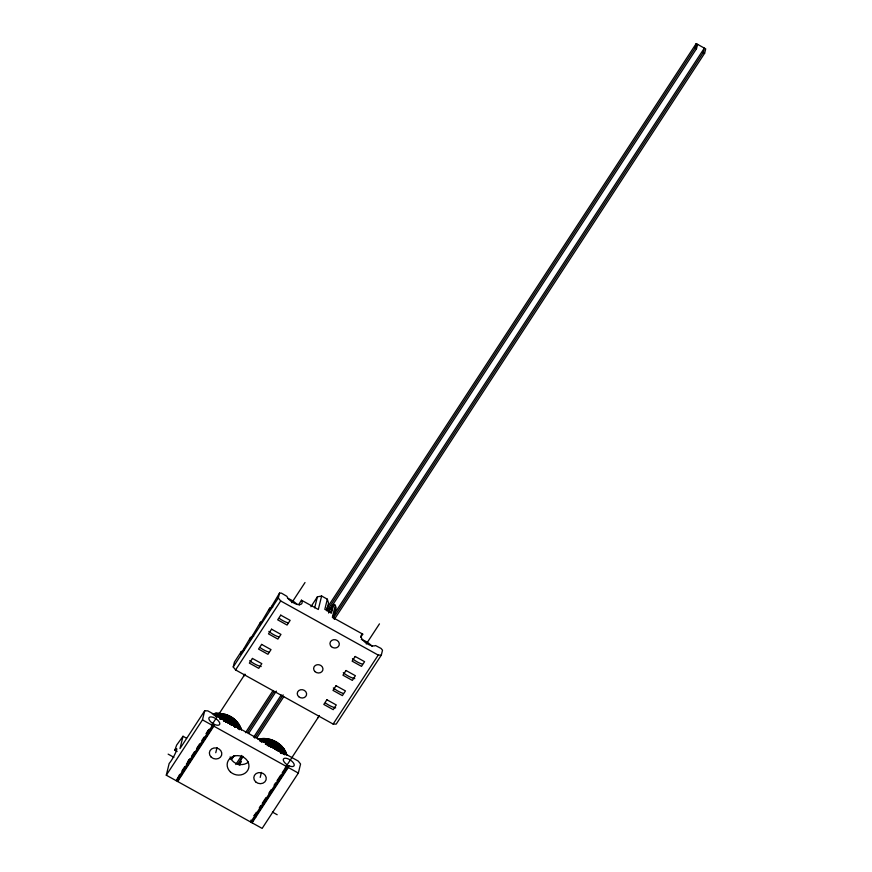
<?xml version="1.0" encoding="UTF-8"?>
<svg xmlns="http://www.w3.org/2000/svg" width="872" height="872" viewBox="0 0 872 872"><rect width="100%" height="100%" fill="white"/><g stroke="black" fill="none" stroke-linecap="round" stroke-linejoin="round"><path stroke-width="1.31" d="M223.973 721.035L225.761 714.506L217.335 713.296L217.27 716.468L224.311 717.416L223.537 720.915L225.761 714.506C233.053 716.773 239.451 722.572 241.435 730.082M286.899 755.305C284.13 744.917 273.263 738.17 262.788 738.529L262.723 741.701C270.789 741.56 279.095 745.734 282.833 753.037M278.604 749.942L278.648 747.577L280.054 744.644L278.212 747.195L277.361 750.672M265.96 744.285L267.05 738.78L266.287 744.307L266.734 741.985L264.783 741.756M216.343 716.512L216.485 713.329L217.335 713.296M217.477 716.522L218.185 713.285M263.911 741.712L263.638 738.519L263.802 741.712M239.996 765.082L240.705 760.613L242.514 756.46M280.566 752.122L280.686 749.724L282.397 746.966L280.315 749.277L279.748 751.599M270.156 746.552L271.225 739.739L269.437 746.269M215.493 715.531L215.646 713.394L216.485 713.329L216.507 716.501M218.796 716.49L219.036 713.318L218.033 716.468M264.249 741.712L264.489 738.54L265.186 741.821M283.237 753.746L285.526 751.653L283.291 753.833L282.931 753.201M219.243 716.522L219.886 713.361L219.134 716.512M265.012 741.767L265.35 738.595M266.734 741.985L266.156 744.285L267.05 738.78M216.082 716.533L216.485 713.329M219.559 716.533L220.322 716.599L220.736 713.449M265.775 741.832L266.2 738.671M268.958 744.917L270.396 739.489L269.001 746.149L269.742 742.639L268.053 742.203L267.889 738.922L266.734 744.372M219.395 716.522L219.886 713.361M221.586 713.547L220.583 719.029M275.171 741.364L272.882 747.686L274.408 740.982L272.293 747.391M218.458 716.479L219.036 713.318L218.196 716.468M223.505 719.683L225.761 714.506C225.717 720.392 221.619 714.299 221.935 719.269L223.276 713.852L221.608 719.204M223.276 713.852L222.033 719.324M223.581 719.673L224.943 714.266M226.578 714.778L224.638 721.264L226.578 714.778L224.398 721.188L225.259 717.711L224.398 717.438M239.702 725.711L237.337 727.608L232.508 721.744L225.259 717.711L226.818 718.332L226.11 721.874L228.17 715.411M268.729 739.085L267.203 745.68M232.617 717.874L230.84 720.49L230.066 724.022L232.617 717.874L230.633 720.348L229.859 723.891C229.282 717.242 234.154 721.874 231.451 725.057L232.344 721.635L234.601 719.411L232.759 721.962L231.908 725.439M231.407 725.024L232.181 721.482L233.958 718.877M235.222 719.967L233.195 722.354L232.671 724.708L233.195 722.354L235.222 719.967L233.009 722.179L232.508 724.578L233.086 722.256L234.394 723.575M270.396 739.489L268.947 746.138M233.838 725.864L234.372 723.498L236.388 721.133M222.436 716.937L221.717 719.237M223.777 719.738L224.311 717.416L222.96 719.531L223.537 717.242M226.829 722.158L228.944 715.759L227.134 718.43L226.382 721.962L227.276 718.495M227.232 722.365L227.995 718.833L229.707 716.13L227.32 722.408C226.622 716.25 231.799 719.607 228.933 723.28L231.2 716.958M224.529 721.231L225.358 717.754M230.797 720.479L230.045 724.033M233.151 722.343L232.606 724.665L233.402 722.594M234.677 726.845L235.233 724.49L237.467 722.365L235.069 724.294L234.83 727.074M227.134 718.43L226.295 721.929L227.189 718.474L225.238 721.504M229.837 719.836L229.02 723.357L229.837 719.836L231.908 717.405L229.5 723.64M269.949 746.465C269.067 740.513 275.094 743.369 271.977 747.25M271.781 747.173L273.623 740.633L271.879 747.206L272.729 743.729M276.98 750.367L279.411 744.11L277.1 750.454M281.852 746.367L279.825 748.732L279.28 751.119L281.852 746.367L279.531 751.359M233.925 725.984L234.47 723.618L233.958 726.016L234.568 723.727L236.944 721.744L234.372 723.498L233.903 725.94L234.47 723.618L236.944 721.744L234.862 724.043L234.296 726.365M278.07 749.898L278.648 747.577L278.124 749.975C277.209 745.08 281.798 749.473 279.432 751.261L279.934 748.852L279.312 751.119M283.901 748.895L281.754 751.13L281.187 753.495L281.667 750.999L283.901 748.895L281.885 751.337M186.575 738.235L183.022 736.262L179.992 748.579L204.702 710.8L207.776 710.854L298.202 761.049L300.557 764.003L298.333 773.072L262.145 828.4L166.29 775.197L169.168 763.458A8.949 1.254 -61 0 0 175.763 752.362A8.949 1.254 -61 0 0 174.956 750.062L177.103 751.533M174.803 750.258L176.645 745.102L183.022 736.262M179.697 774.38L176.286 780.745L212.474 725.417L212.746 723.455A6.278 2.856 33.2 0 1 208.953 717.863A6.278 2.856 33.2 0 1 214.948 718.136A6.278 2.856 33.2 0 1 219.799 723.782L219.722 724.174A6.278 2.856 33.2 0 1 214.872 724.588L214.283 724.338L178.095 779.666L177.648 781.497L213.836 726.169L214.283 724.338M166.29 775.197L202.478 719.869L204.702 710.8M220.158 719.019L220.725 716.697M220.344 719.04L221.085 716.697L220.496 719.051M360.768 637.203L362.665 634.184A8.949 4.066 33.2 0 0 364.442 641.748A8.949 4.066 33.2 0 0 375.56 645.553L381.053 648.419L382.514 650.218L381.304 655.155L336.189 724.12L333.126 724.065L235.582 669.925L233.227 666.971L234.437 662.044L241.37 651.428L243.266 651.493M220.823 719.073L222.436 713.688L221.085 716.697L220.322 716.599M221.27 719.138L222.436 713.688L220.681 719.051L221.248 716.73L219.94 718.964M222.186 719.367L222.752 717.046M222.36 719.411L222.938 717.089M222.556 719.465L223.134 717.144M222.763 719.509L224.115 714.048M223.167 719.607L223.744 717.285M223.352 719.651L224.093 717.34M215.766 752.71L217.03 747.577M241.37 651.428L240.748 653.989L250.558 637.388L252.444 637.454M225.129 720.218L225.706 717.896M225.303 720.283L225.87 717.972M225.488 720.359L226.055 718.038M225.401 721.602L227.374 715.084M225.597 721.678L226.458 718.201M225.794 721.754L226.644 718.266M226.186 721.896L226.993 718.365L228.944 715.759L226.524 722.016M227.505 722.528L229.707 716.13M227.647 722.605L228.497 719.128M227.799 722.703L228.66 719.215M227.974 722.801L228.835 719.313M228.159 722.899L230.459 716.533M228.344 722.997L229.205 719.52M228.519 723.095L229.38 719.618M228.682 723.182L229.532 719.705L231.908 717.405L230.066 719.978M229.205 723.455L229.968 719.923M250.558 637.388L249.926 639.95L260.499 622.183L262.396 622.237M230.371 724.294L230.982 720.577M230.535 724.414L231.385 720.937M230.699 724.534L233.293 718.365M230.862 724.665L231.723 721.188M231.451 723.727L231.876 721.297M231.581 723.814L232.181 721.482L234.601 719.411L232.508 721.744L231.647 725.221M232.835 724.915L233.238 722.43M232.955 725.046L233.522 722.725M233.097 725.177L233.663 722.855M233.238 725.33L233.849 722.975L235.811 720.544M233.38 725.471L233.958 723.15M233.522 725.602L234.088 723.291M233.652 725.733L234.372 723.498M234.067 726.125L234.644 723.804M260.499 622.183L259.878 624.744L269.688 608.144L271.574 608.198M235.048 727.368L235.495 724.894M269.688 608.144L269.056 610.705L279.541 593.069L281.438 593.134L286.855 596.317A8.949 4.066 33.2 0 0 296.949 604.285A8.949 4.066 33.2 0 0 301.57 600.274L318.313 609.484L321.626 596.023L327.327 599.184L328.515 603.032L326.64 610.651M233.227 666.971L278.332 597.996L279.541 593.069M265.415 744.23L265.982 741.909M265.622 744.252L266.189 741.93M265.797 744.274L266.538 741.93M267.061 744.437L267.889 738.922L268.053 744.666M267.639 744.601L268.053 742.203L267.421 744.503M267.824 744.644L268.391 742.323M268.02 744.688L268.587 742.377M260.205 777.399L261.437 772.407M268.227 744.743L269.568 739.271M268.434 744.797L269.001 742.475M268.63 744.841L269.197 742.519M268.805 744.884L269.546 742.573M269.753 746.378L271.225 739.739L269.982 746.465L272.031 740.012M270.004 746.465L270.712 742.944L269.895 746.432M270.593 745.451L271.018 743.031M270.756 745.516L271.334 743.195M270.658 746.748L271.519 743.271M288.73 765.66L252.542 820.988L252.095 822.819L288.283 767.491L288.73 765.66L289.319 765.91A6.278 2.856 33.2 0 0 294.169 765.496L294.235 765.104A6.278 2.856 33.2 0 0 289.395 759.458A6.278 2.856 33.2 0 0 283.389 759.174A6.278 2.856 33.2 0 0 287.193 764.777L286.921 766.739L250.733 822.067L251.005 820.105M271.715 743.347L270.865 746.835L272.838 740.306M271.061 746.912L271.911 743.424M271.247 746.977L272.097 743.5M271.421 747.042L272.445 743.598L271.65 747.097M272.685 747.587L274.408 740.982L272.718 747.609C272.075 741.549 277.743 745.298 274.669 748.688M273.1 747.838L273.83 744.241M273.263 747.925L274.113 744.448M273.437 748.023L274.288 744.546M273.623 748.132L275.923 741.767M273.808 748.231L274.658 744.753M273.982 748.329L274.833 744.852M274.135 748.416L274.996 744.939M276.653 742.192L274.451 748.568L276.653 742.192L275.519 745.211M274.44 748.547L275.301 745.07M274.953 748.863L277.372 742.639L275.323 749.124L276.239 745.691L275.399 749.179L276.304 745.724L276.315 749.168M278.07 743.108L275.563 749.321L276.348 745.789M275.835 749.528L276.686 746.051M275.988 749.648L276.838 746.17M276.151 749.767L278.757 743.598M276.326 749.898L277.176 746.41M276.479 750.007L277.34 746.53M276.751 750.203L277.481 746.639M277.612 750.89L280.054 744.644L278.157 749.964M278.179 750.04L278.768 747.686L280.675 745.2M278.408 750.269L278.768 747.686M278.55 750.411L279.116 748.089M278.691 750.552L279.312 748.198L281.275 745.767M278.844 750.694L279.411 748.383M278.986 750.836L279.552 748.514M279.105 750.956L279.672 748.645M314.672 607.871L317.375 596.851L321.626 596.023M280.283 752.307L282.397 746.966L280.533 749.528M280.381 752.449L280.719 749.8M280.501 752.601L280.958 750.127M327.327 599.184L324.831 609.332L331.415 612.983L333.551 604.285L335.328 605.277L336.102 607.784L333.442 618.597M328.613 613.027L329.889 607.806M330.913 611.425L331.731 606.225M330.957 612.918L333.551 604.285M335.328 605.277L332.374 617.289L362.817 634.184M327.12 610.607L695.137 47.949L696.205 43.6L705.71 48.876L704.641 53.225L334.39 619.305M328.482 611.359L696.488 48.701L697.556 44.352L696.074 46.63M333.78 617.409L703.279 52.473L704.347 48.123L333.355 615.338M281.144 753.397L281.754 751.13L281.187 753.473L281.754 751.13L281.067 750.28M221.815 719.258L222.393 716.948M269.154 744.95L269.742 742.639M278.005 749.844L278.593 747.544M266.254 744.307L266.701 741.952M276.838 750.236L277.645 746.715L279.411 744.11M272.445 743.598L273.623 740.633M235.582 669.925L280.697 600.95L278.332 597.996M187.731 761.725L189.202 759.468M206.195 733.494L208.408 730.115M212.103 724.469L244.825 674.427M181.91 771.001L184.864 766.477M186.346 764.221L190.042 758.575M191.513 756.318L194.467 751.795M196.68 748.416L199.634 743.892M201.857 740.513L204.07 737.123M206.283 733.734L209.236 729.221M211.449 725.831L212.931 723.575M299.26 605.059A8.949 4.066 33.2 0 0 298.922 604.318L301.45 600.121M310.912 606.738L317.375 596.851M245.501 732.687L273.056 690.537M326.695 608.536L696.205 43.6M247.408 732.48L274.222 691.474M231.636 759.425L233.87 756.013M248.771 733.232L276.326 691.093M235.767 764.548L241.729 755.435M253.643 737.211L281.209 695.071M237.685 764.341L242.896 756.362M254.809 738.137L283.127 694.864M239.037 765.093L241.272 761.67M256.913 737.756L283.738 696.75M285.297 767.687L319.272 715.749M254.144 815.702L256.357 812.312M259.311 807.799L260.783 805.543M262.265 803.286L265.96 797.64M268.914 793.117L271.127 789.727M274.081 785.214L275.563 782.958M277.034 780.702L280.73 775.055M282.201 772.799L285.155 768.276M333.126 724.065L378.23 655.09L381.304 655.155M243.517 676.421L244.988 674.176M291.837 602.661L305.015 582.54M317.964 717.743L319.435 715.498M366.284 643.972L379.462 623.862M282.484 752.373L284.348 749.56L282.07 751.61M282.365 752.089L284.348 749.56L282.234 751.882M284.414 753.964L285.853 752.362L283.422 754.117M237.467 722.365L235.331 724.61L236.312 725.962L238.884 724.338L236.606 726.376M282.92 747.598L280.849 749.985M284.381 753.877L285.853 752.362L284.316 753.724M235.778 725.188L237.969 723.008M281.242 750.411L283.422 748.241M234.742 755.61L230.35 758.956M236.432 726.104L238.884 724.338L236.203 725.777L238.438 723.662M236.781 726.649L239.31 725.014L237.02 727.139M282.375 752.165L284.763 750.247M283.182 753.615L285.526 751.653M285.155 750.945L282.8 752.841L282.441 752.22M237.337 727.608L236.901 726.856L239.31 725.014M237.784 728.512L240.062 726.42M238.775 728.305L240.4 727.128L237.664 728.316M239.059 728.981L240.705 727.858L238.961 728.741M284.512 754.204L286.158 753.092M239.32 729.657L240.977 728.589M284.773 754.89L286.441 753.822M239.026 728.883L240.705 727.858M237.827 728.6L240.4 727.128L237.74 728.447M263.322 741.734L262.941 741.745M212.332 713.917L215.646 713.394L215.711 715.498M257.785 739.151L262.788 738.529M264.848 741.756L264.489 738.54L264.587 741.734M178.095 779.666L178.684 779.917M252.542 820.988L253.131 821.239M263.649 741.701L263.638 738.519M695.137 47.949L696.488 48.701M703.279 52.473L704.641 53.225M280.697 600.95L378.23 655.09M202.478 719.869L212.474 725.417M213.836 726.169L286.921 766.739M288.283 767.491L298.333 773.072M168.154 754.138L173.899 757.332M272.424 812.083L277.176 814.731M276.435 745.811L277.678 746.781M272.119 606.029L272.751 607.097M252.989 635.274L253.621 636.353M243.8 649.313L244.443 650.381M261.796 741.745L261.099 738.628L261.208 741.789M260.39 740.819L260.259 738.715L260.663 740.786M261.546 741.767L261.099 738.628L261.96 741.734L261.938 738.562M260.259 738.715L260.499 740.808M259.431 738.835L259.616 740.928M213.967 713.601L214.152 715.694M214.806 713.481L214.926 715.585M261.197 666.568A14.911 6.769 33.2 0 1 249.708 660.649M278.713 636.887A14.911 6.769 33.2 0 1 268.838 631.404M362.338 664.159A14.911 6.769 33.2 0 1 352.462 658.676M335.644 707.89A14.911 6.769 33.2 0 1 325.681 703.148M268.761 652.093A14.911 6.769 33.2 0 1 260.412 647.787M287.902 622.848A14.911 6.769 33.2 0 1 279.541 618.542M343.208 693.414A14.911 6.769 33.2 0 1 333.333 687.932M354.773 678.645A14.911 6.769 33.2 0 1 343.285 672.715M361.291 639.448A12.012 5.461 33.2 0 1 361.935 639.645M362.578 639.874A12.012 5.461 33.2 0 1 372.137 646.392M287.488 598.323A12.012 5.461 33.2 0 1 297.232 604.579M254.144 815.342A6.278 2.856 33.2 0 1 256.03 816.835M180.373 774.489A6.278 2.856 33.2 0 1 181.583 775.524M248.433 762.063A10.987 9.668 13.8 0 1 230.121 756.907M215.646 713.394L215.319 715.541L215.646 713.394M228.224 718.942L227.407 722.463L228.181 718.942M235.233 724.49L234.699 726.856L235.233 724.49M221.314 716.751L220.78 719.073L221.314 716.751M224.246 717.384L223.69 719.716L224.311 717.416M267.824 742.17L267.268 744.492L267.889 742.17M275.323 745.102L274.484 748.59L275.421 745.157M232.301 721.58L231.462 725.079L232.344 721.635M252.433 658.436L249.37 663.112L258.766 668.334L261.829 663.657L252.433 658.436M261.622 644.397L258.559 649.073L267.955 654.294L271.018 649.618L261.622 644.397M271.563 629.192L268.5 633.868L277.896 639.089L280.958 634.402L271.563 629.192M280.751 615.152L277.688 619.829L287.084 625.05L290.147 620.363L280.751 615.152M326.88 699.758L323.817 704.434L333.213 709.655L336.276 704.968L326.88 699.758M336.058 685.719L332.995 690.395L342.391 695.616L345.454 690.929L336.058 685.719M346.01 670.514L342.947 675.19L352.343 680.4L355.405 675.724L346.01 670.514M355.187 656.474L352.125 661.15L361.52 666.361L364.583 661.684L355.187 656.474M298.66 696.641A4.709 4.142 13.8 0 0 306.464 695.115A4.709 4.142 13.8 0 0 300.677 689.752A4.709 4.142 13.8 0 0 298.66 696.641M315.021 671.625A4.709 4.142 13.8 0 0 322.825 670.099A4.709 4.142 13.8 0 0 317.037 664.747A4.709 4.142 13.8 0 0 315.021 671.625M331.36 646.643A4.709 4.142 13.8 0 0 339.164 645.117A4.709 4.142 13.8 0 0 333.377 639.754A4.709 4.142 13.8 0 0 331.36 646.643M211.231 757.179A6.278 5.526 13.8 0 0 221.63 755.141A6.278 5.526 13.8 0 0 213.913 747.991A6.278 5.526 13.8 0 0 211.231 757.179M255.67 781.868A6.278 5.526 13.8 0 0 266.069 779.83A6.278 5.526 13.8 0 0 258.352 772.679A6.278 5.526 13.8 0 0 255.67 781.868M230.415 771.905A10.987 9.668 13.8 0 0 248.618 768.341A10.987 9.668 13.8 0 0 235.113 755.839A10.987 9.668 13.8 0 0 230.415 771.905"/></g></svg>
